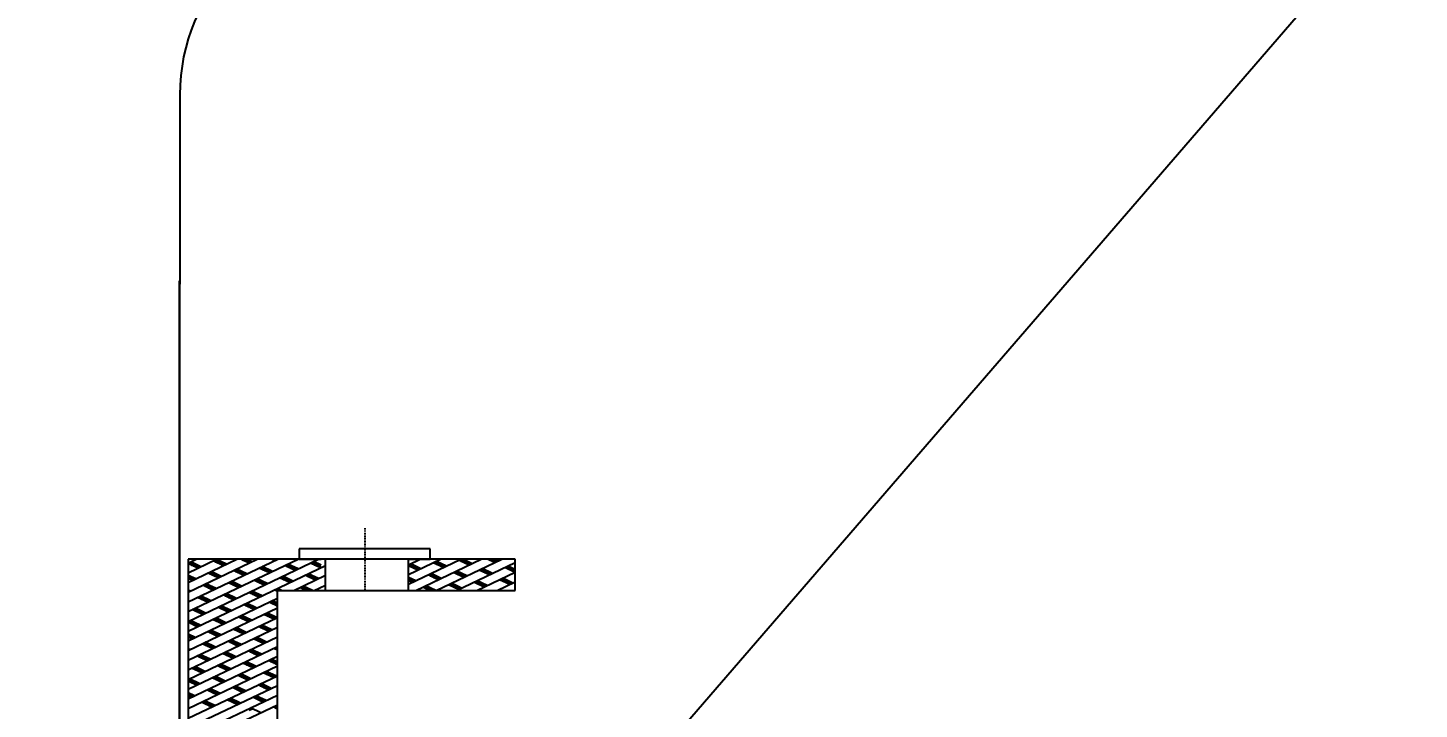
# Model space of a CAD drawing. Header units: millimetres. Extents: x 3739 to 12124, y 1417 to 5764.
# Drawn here: x 4863.1 to 5047.7, y 4875.4 to 4965.9 of the extents above; entities that cross this region are included whole.
import ezdxf
from ezdxf import colors
from ezdxf.entities.mleader import LeaderData, LeaderLine
from ezdxf.math import Vec2, Vec3

# ---------------------------------------------------------------- set-up
doc = ezdxf.new("R2010")
doc.units = ezdxf.units.MM
doc.header["$MEASUREMENT"] = 0
doc.linetypes.add('CENTER', pattern=[2, 1.25, -0.25, 0.25, -0.25])
doc.styles.get("Standard").update_dxf_attribs({"font": 'arial.ttf'})

# ---------------------------------------------------------------- blocks, each defined once
blk = doc.blocks.new('_ClosedBlank')
at = {"color": 0, "linetype": 'ByBlock', "lineweight": -2}
for p, q in [((-1, 0.167), (0, 0)), ((-1, 0.167), (-1, -0.167)), ((0, 0), (-1, -0.167))]:
    blk.add_line(p, q, dxfattribs=at)

msp = doc.modelspace()

# ---------------------------------------------------------------- linework, layer by layer
for p, q in [((4883.24571, 4957.00256), (4883.24571, 4932.00256)), ((4883.16004, 4932.31254), (4883.16004, 4782.55967)), ((4883.17998, 4932.2707), (4883.17998, 4782.59787)), ((4916.46946, 4896.71428), (4899.10104, 4896.71428)), ((4899.10104, 4896.71428), (4899.10104, 4895.33546)), ((4916.46946, 4895.33546), (4916.46946, 4896.71428)), ((4927.75892, 4895.33546), (4884.33787, 4895.33546)), ((4884.33787, 4895.33546), (4884.33787, 4871.8954)), ((4899.10104, 4895.33546), (4901.99578, 4895.33546)), ((4902.57473, 4891.19898), (4902.57473, 4895.33546)), ((4913.57473, 4891.19898), (4913.57473, 4895.33546)), ((4913.57473, 4895.33546), (4916.46946, 4895.33546)), ((4927.75892, 4891.19898), (4927.75892, 4895.33546)), ((4896.21603, 4871.8954), (4896.21603, 4891.19898)), ((4896.21603, 4891.19898), (4927.75892, 4891.19898)), ((4901.99578, 4891.19898), (4913.57473, 4891.19898))]:
    msp.add_line(p, q)
at = {"linetype": 'CENTER', "ltscale": 0.1}
msp.add_line((4907.78525, 4899.47194), (4907.78525, 4891.19898), dxfattribs=at)
at = {"linetype": 'Continuous'}
for p, q in [((4884.33787, 4894.81927), (4885.42157, 4895.33546)), ((4884.33787, 4893.5323), (4888.12346, 4895.33546)), ((4884.33787, 4892.24533), (4890.82535, 4895.33546)), ((4884.33787, 4890.95836), (4893.52725, 4895.33546)), ((4884.33787, 4889.67139), (4896.22914, 4895.33546)), ((4884.33787, 4888.38441), (4898.93103, 4895.33546)), ((4884.33787, 4887.09744), (4901.63292, 4895.33546)), ((4885.63469, 4894.15), (4884.33787, 4894.7677)), ((4884.33787, 4885.81047), (4902.57473, 4894.49709)), ((4884.5089, 4894.68624), (4884.91828, 4894.88123)), ((4886.04407, 4894.345), (4884.69312, 4894.98848)), ((4884.73406, 4894.57899), (4885.14344, 4894.77399)), ((4884.95922, 4894.47174), (4885.36859, 4894.66674)), ((4885.18437, 4894.3645), (4885.59375, 4894.55949)), ((4885.40953, 4894.25725), (4885.81891, 4894.45224)), ((4889.03252, 4894.48149), (4887.68158, 4895.12498)), ((4887.90674, 4895.01773), (4888.31611, 4895.21273)), ((4889.4419, 4894.67649), (4888.09096, 4895.31997)), ((4888.13189, 4894.91048), (4888.54127, 4895.10548)), ((4888.35705, 4894.80324), (4888.76643, 4894.99823)), ((4888.58221, 4894.69599), (4888.99159, 4894.89098)), ((4888.80737, 4894.58874), (4889.21674, 4894.78374)), ((4891.73442, 4893.19452), (4890.38347, 4893.83801)), ((4890.60863, 4893.73076), (4891.01801, 4893.92576)), ((4892.14379, 4893.38952), (4890.79285, 4894.033)), ((4892.43036, 4894.81299), (4891.33347, 4895.33546)), ((4891.52973, 4895.24198), (4891.72599, 4895.33546)), ((4891.75488, 4895.13473), (4892.16426, 4895.32972)), ((4891.98004, 4895.02748), (4892.38942, 4895.22248)), ((4892.83974, 4895.00798), (4892.15222, 4895.33546)), ((4892.2052, 4894.92023), (4892.61458, 4895.11523)), ((4895.13225, 4893.52601), (4893.7813, 4894.1695)), ((4894.00646, 4894.06225), (4894.41584, 4894.25725)), ((4895.54163, 4893.72101), (4894.19068, 4894.3645)), ((4894.23162, 4893.955), (4894.641, 4894.15)), ((4894.45678, 4893.84776), (4894.86615, 4894.04275)), ((4894.68193, 4893.74051), (4895.09131, 4893.93551)), ((4894.90709, 4893.63326), (4895.31647, 4893.82826)), ((4895.82819, 4895.14448), (4895.42725, 4895.33546)), ((4895.60303, 4895.25173), (4895.77882, 4895.33546)), ((4898.53008, 4893.85751), (4897.17914, 4894.50099)), ((4897.4043, 4894.39374), (4897.81367, 4894.58874)), ((4898.93946, 4894.0525), (4897.58852, 4894.69599)), ((4897.62945, 4894.2865), (4898.03883, 4894.48149)), ((4897.85461, 4894.17925), (4898.26399, 4894.37425)), ((4898.07977, 4894.072), (4898.48915, 4894.267)), ((4898.30493, 4893.96475), (4898.7143, 4894.15975)), ((4901.92792, 4894.189), (4900.57697, 4894.83248)), ((4900.80213, 4894.72524), (4901.21151, 4894.92023)), ((4901.99578, 4894.54667), (4900.98635, 4895.02748)), ((4901.02729, 4894.61799), (4901.43667, 4894.81299)), ((4901.25245, 4894.51074), (4901.66182, 4894.70574)), ((4901.4776, 4894.40349), (4901.88698, 4894.59849)), ((4901.70276, 4894.29625), (4901.99578, 4894.43582)), ((4913.57473, 4894.58875), (4915.14238, 4895.33546)), ((4913.57473, 4893.30178), (4917.84428, 4895.33546)), ((4913.57473, 4892.01481), (4920.54617, 4895.33546)), ((4914.82331, 4893.89651), (4913.57473, 4894.49124)), ((4913.69752, 4894.43274), (4914.1069, 4894.62774)), ((4915.23269, 4894.0915), (4913.88174, 4894.73499)), ((4913.92268, 4894.3255), (4914.33206, 4894.52049)), ((4914.14784, 4894.21825), (4914.55722, 4894.41324)), ((4914.373, 4894.111), (4914.78238, 4894.306)), ((4914.56385, 4891.19898), (4923.24806, 4895.33546)), ((4914.59816, 4894.00375), (4915.00753, 4894.19875)), ((4918.22115, 4894.228), (4916.8702, 4894.87148)), ((4917.09536, 4894.76424), (4917.50474, 4894.95923)), ((4917.26574, 4891.19898), (4925.94995, 4895.33546)), ((4918.63053, 4894.42299), (4917.27958, 4895.06648)), ((4917.32052, 4894.65699), (4917.72989, 4894.85198)), ((4917.54567, 4894.54974), (4917.95505, 4894.74474)), ((4917.77083, 4894.44249), (4918.18021, 4894.63749)), ((4917.99599, 4894.33525), (4918.40537, 4894.53024)), ((4919.96764, 4891.19898), (4927.75892, 4894.91014)), ((4921.61898, 4894.55949), (4920.26804, 4895.20298)), ((4920.49319, 4895.09573), (4920.90257, 4895.29072)), ((4920.71835, 4894.98848), (4921.12773, 4895.18348)), ((4922.02836, 4894.75449), (4920.80866, 4895.33546)), ((4920.94351, 4894.88123), (4921.35289, 4895.07623)), ((4921.16867, 4894.77399), (4921.57804, 4894.96898)), ((4921.39382, 4894.66674), (4921.8032, 4894.86173)), ((4924.32087, 4893.27252), (4922.96993, 4893.91601)), ((4923.19509, 4893.80876), (4923.60446, 4894.00375)), ((4924.73025, 4893.46752), (4923.37931, 4894.111)), ((4923.42024, 4893.70151), (4923.82962, 4893.89651)), ((4925.01682, 4894.89098), (4924.08368, 4895.33546)), ((4924.11618, 4895.31997), (4924.14869, 4895.33546)), ((4924.34134, 4895.21273), (4924.59901, 4895.33546)), ((4924.5665, 4895.10548), (4924.97588, 4895.30047)), ((4924.79166, 4894.99823), (4925.20104, 4895.19323)), ((4925.42619, 4895.08598), (4924.90243, 4895.33546)), ((4927.71871, 4893.60401), (4926.36776, 4894.2475)), ((4926.59292, 4894.14025), (4927.0023, 4894.33525)), ((4927.75892, 4893.97485), (4926.77714, 4894.44249)), ((4926.81808, 4894.033), (4927.22745, 4894.228)), ((4927.04323, 4893.92576), (4927.45261, 4894.12075)), ((4927.26839, 4893.81851), (4927.67777, 4894.0135)), ((4927.49355, 4893.71126), (4927.75892, 4893.83766)), ((4885.34813, 4892.72653), (4884.33787, 4893.20774)), ((4884.33787, 4893.10331), (4884.44749, 4893.15552)), ((4884.33787, 4892.88881), (4884.67265, 4893.04828)), ((4884.93875, 4892.53154), (4884.33787, 4892.81775)), ((4884.48843, 4892.74603), (4884.89781, 4892.94103)), ((4884.71359, 4892.63878), (4885.12297, 4892.83378)), ((4886.51485, 4891.7808), (4886.92423, 4891.9758)), ((4888.05002, 4891.43956), (4886.69907, 4892.08305)), ((4888.33658, 4892.86303), (4886.98564, 4893.50652)), ((4887.21079, 4893.39927), (4887.62017, 4893.59426)), ((4888.74596, 4893.05803), (4887.39501, 4893.70151)), ((4887.43595, 4893.29202), (4887.84533, 4893.48702)), ((4887.66111, 4893.18477), (4888.07049, 4893.37977)), ((4887.88627, 4893.07752), (4888.29564, 4893.27252)), ((4888.11142, 4892.97028), (4888.5208, 4893.16527)), ((4891.03847, 4891.57606), (4889.68753, 4892.21954)), ((4889.91269, 4892.1123), (4890.32206, 4892.30729)), ((4891.44785, 4891.77105), (4890.09691, 4892.41454)), ((4890.13784, 4892.00505), (4890.54722, 4892.20004)), ((4890.363, 4891.8978), (4890.77238, 4892.0928)), ((4890.58816, 4891.79055), (4890.99754, 4891.98555)), ((4890.83379, 4893.62351), (4891.24316, 4893.81851)), ((4891.05894, 4893.51626), (4891.46832, 4893.71126)), ((4891.2841, 4893.40902), (4891.69348, 4893.60401)), ((4891.50926, 4893.30177), (4891.91864, 4893.49677)), ((4894.43631, 4891.90755), (4893.08536, 4892.55104)), ((4893.31052, 4892.44379), (4893.7199, 4892.63878)), ((4894.84569, 4892.10255), (4893.49474, 4892.74603)), ((4893.53568, 4892.33654), (4893.94506, 4892.53154)), ((4893.76084, 4892.22929), (4894.17021, 4892.42429)), ((4893.98599, 4892.12205), (4894.39537, 4892.31704)), ((4894.21115, 4892.0148), (4894.62053, 4892.20979)), ((4897.83414, 4892.23904), (4896.4832, 4892.88253)), ((4896.70835, 4892.77528), (4897.11773, 4892.97028)), ((4898.24352, 4892.43404), (4896.89257, 4893.07752)), ((4896.93351, 4892.66803), (4897.34289, 4892.86303)), ((4897.15867, 4892.56079), (4897.56805, 4892.75578)), ((4897.38383, 4892.45354), (4897.7932, 4892.64853)), ((4897.60898, 4892.34629), (4898.01836, 4892.54129)), ((4898.3525, 4891.19898), (4902.57473, 4893.21012)), ((4901.23198, 4892.57054), (4899.88103, 4893.21402)), ((4900.10619, 4893.10677), (4900.51557, 4893.30177)), ((4901.64135, 4892.76553), (4900.29041, 4893.40902)), ((4900.33135, 4892.99953), (4900.74072, 4893.19452)), ((4900.5565, 4892.89228), (4900.96588, 4893.08727)), ((4900.78166, 4892.78503), (4901.19104, 4892.98003)), ((4901.00682, 4892.67778), (4901.4162, 4892.87278)), ((4914.53675, 4892.47304), (4913.57473, 4892.93127)), ((4913.57473, 4892.87279), (4913.63612, 4892.90203)), ((4913.57473, 4892.65829), (4913.86128, 4892.79478)), ((4914.12737, 4892.27804), (4913.57473, 4892.54128)), ((4913.67706, 4892.49254), (4914.08643, 4892.68753)), ((4913.90221, 4892.38529), (4914.31159, 4892.58029)), ((4917.52521, 4892.60954), (4916.17426, 4893.25302)), ((4916.39942, 4893.14577), (4916.80879, 4893.34077)), ((4917.93458, 4892.80453), (4916.58364, 4893.44802)), ((4916.62457, 4893.03853), (4917.03395, 4893.23352)), ((4916.84973, 4892.93128), (4917.25911, 4893.12627)), ((4917.07489, 4892.82403), (4917.48427, 4893.01903)), ((4917.30005, 4892.71678), (4917.70943, 4892.91178)), ((4919.10131, 4891.8588), (4919.51069, 4892.0538)), ((4920.63648, 4891.51756), (4919.28553, 4892.16105)), ((4920.92304, 4892.94103), (4919.57209, 4893.58451)), ((4919.79725, 4893.47727), (4920.20663, 4893.67226)), ((4921.33242, 4893.13602), (4919.98147, 4893.77951)), ((4920.02241, 4893.37002), (4920.43179, 4893.56501)), ((4920.24757, 4893.26277), (4920.65694, 4893.45777)), ((4920.47272, 4893.15552), (4920.8821, 4893.35052)), ((4920.69788, 4893.04828), (4921.10726, 4893.24327)), ((4923.62493, 4891.65406), (4922.27399, 4892.29754)), ((4922.49914, 4892.1903), (4922.90852, 4892.38529)), ((4922.66953, 4891.19898), (4927.75892, 4893.62317)), ((4924.03431, 4891.84905), (4922.68336, 4892.49254)), ((4922.7243, 4892.08305), (4923.13368, 4892.27804)), ((4922.94946, 4891.9758), (4923.35884, 4892.1708)), ((4923.17462, 4891.86855), (4923.58399, 4892.06355)), ((4923.6454, 4893.59426), (4924.05478, 4893.78926)), ((4923.87056, 4893.48702), (4924.27994, 4893.68201)), ((4924.09572, 4893.37977), (4924.50509, 4893.57476)), ((4925.37142, 4891.19898), (4927.75892, 4892.3362)), ((4927.02277, 4891.98555), (4925.67182, 4892.62904)), ((4925.89698, 4892.52179), (4926.30636, 4892.71678)), ((4927.43214, 4892.18055), (4926.0812, 4892.82403)), ((4926.12214, 4892.41454), (4926.53151, 4892.60954)), ((4926.34729, 4892.30729), (4926.75667, 4892.50229)), ((4926.57245, 4892.20004), (4926.98183, 4892.39504)), ((4926.79761, 4892.0928), (4927.20699, 4892.28779)), ((4884.65218, 4891.10807), (4884.33787, 4891.25778)), ((4884.33787, 4891.17285), (4884.42703, 4891.21532)), ((4884.33787, 4884.5235), (4896.21603, 4890.18133)), ((4886.9447, 4889.6261), (4885.59375, 4890.26959)), ((4885.81891, 4890.16234), (4886.22829, 4890.35734)), ((4887.35408, 4889.8211), (4886.00313, 4890.46458)), ((4886.04407, 4890.05509), (4886.45344, 4890.25009)), ((4886.26922, 4889.94785), (4886.6786, 4890.14284)), ((4887.64064, 4891.24457), (4886.28969, 4891.88805)), ((4886.74001, 4891.67356), (4887.14939, 4891.86855)), ((4886.96517, 4891.56631), (4887.37454, 4891.7613)), ((4887.19032, 4891.45906), (4887.5997, 4891.65406)), ((4887.41548, 4891.35181), (4887.82486, 4891.54681)), ((4890.34253, 4889.9576), (4888.99159, 4890.60108)), ((4889.21674, 4890.49383), (4889.62612, 4890.68883)), ((4890.75191, 4890.15259), (4889.40096, 4890.79608)), ((4889.4419, 4890.38659), (4889.85128, 4890.58158)), ((4889.66706, 4890.27934), (4890.07644, 4890.47433)), ((4889.89222, 4890.17209), (4890.30159, 4890.36709)), ((4890.11737, 4890.06484), (4890.52675, 4890.25984)), ((4890.81332, 4891.68331), (4891.22269, 4891.8783)), ((4893.74037, 4890.28909), (4892.38942, 4890.93257)), ((4892.61458, 4890.82533), (4893.02396, 4891.02032)), ((4894.14974, 4890.48408), (4892.7988, 4891.12757)), ((4892.83974, 4890.71808), (4893.24911, 4890.91307)), ((4893.06489, 4890.61083), (4893.47427, 4890.80583)), ((4893.29005, 4890.50358), (4893.69943, 4890.69858)), ((4893.51521, 4890.39634), (4893.92459, 4890.59133)), ((4896.21603, 4891.05983), (4895.78725, 4891.26407)), ((4896.01241, 4891.15682), (4896.42179, 4891.35181)), ((4896.74266, 4891.19898), (4896.19663, 4891.45906)), ((4896.55124, 4891.19898), (4896.64695, 4891.24457)), ((4900.01768, 4891.19898), (4899.18509, 4891.59556)), ((4899.41025, 4891.48831), (4899.81962, 4891.68331)), ((4900.83643, 4891.19898), (4899.59447, 4891.79055)), ((4899.6354, 4891.38106), (4900.04478, 4891.57606)), ((4899.86056, 4891.27382), (4900.26994, 4891.46881)), ((4900.15376, 4891.19898), (4900.4951, 4891.36156)), ((4900.60407, 4891.19898), (4900.72025, 4891.25432)), ((4901.05439, 4891.19898), (4902.57473, 4891.92315)), ((4916.39278, 4891.19898), (4915.47832, 4891.63456)), ((4915.70348, 4891.52731), (4916.11285, 4891.72231)), ((4917.21154, 4891.19898), (4915.8877, 4891.82955)), ((4915.92863, 4891.42006), (4916.33801, 4891.61506)), ((4916.15379, 4891.31282), (4916.56317, 4891.50781)), ((4916.37895, 4891.20557), (4916.78833, 4891.40056)), ((4916.81543, 4891.19898), (4917.01348, 4891.29332)), ((4920.2271, 4891.32256), (4918.87615, 4891.96605)), ((4919.32647, 4891.75156), (4919.73584, 4891.94655)), ((4919.55162, 4891.64431), (4919.961, 4891.8393)), ((4919.77678, 4891.53706), (4920.18616, 4891.73206)), ((4920.00194, 4891.42981), (4920.41132, 4891.62481)), ((4923.39977, 4891.7613), (4923.80915, 4891.9563)), ((4925.39909, 4891.19898), (4925.38526, 4891.20557)), ((4884.33787, 4883.23653), (4896.21603, 4888.89436)), ((4886.24876, 4888.00764), (4884.89781, 4888.65113)), ((4885.12297, 4888.54388), (4885.53235, 4888.73887)), ((4886.65813, 4888.20264), (4885.30719, 4888.84612)), ((4885.34813, 4888.43663), (4885.7575, 4888.63163)), ((4885.57328, 4888.32938), (4885.98266, 4888.52438)), ((4885.79844, 4888.22214), (4886.20782, 4888.41713)), ((4886.0236, 4888.11489), (4886.43298, 4888.30988)), ((4886.49438, 4889.8406), (4886.90376, 4890.03559)), ((4886.71954, 4889.73335), (4887.12892, 4889.92835)), ((4889.64659, 4888.33913), (4888.29564, 4888.98262)), ((4888.5208, 4888.87537), (4888.93018, 4889.07037)), ((4890.05597, 4888.53413), (4888.70502, 4889.17761)), ((4888.74596, 4888.76812), (4889.15534, 4888.96312)), ((4888.97112, 4888.66088), (4889.38049, 4888.85587)), ((4889.19627, 4888.55363), (4889.60565, 4888.74862)), ((4889.42143, 4888.44638), (4889.83081, 4888.64138)), ((4893.04442, 4888.67063), (4891.69348, 4889.31411)), ((4891.91864, 4889.20686), (4892.32801, 4889.40186)), ((4893.4538, 4888.86562), (4892.10286, 4889.50911)), ((4892.14379, 4889.09962), (4892.55317, 4889.29461)), ((4892.36895, 4888.99237), (4892.77833, 4889.18736)), ((4892.59411, 4888.88512), (4893.00349, 4889.08012)), ((4892.81927, 4888.77787), (4893.22864, 4888.97287)), ((4896.21603, 4889.10988), (4895.09131, 4889.6456)), ((4895.31647, 4889.53836), (4895.72585, 4889.73335)), ((4896.21603, 4889.49987), (4895.50069, 4889.8406)), ((4895.54163, 4889.43111), (4895.95101, 4889.6261)), ((4895.76679, 4889.32386), (4896.17616, 4889.51886)), ((4895.99194, 4889.21661), (4896.21603, 4889.32335)), ((4884.33787, 4881.94956), (4896.21603, 4887.60739)), ((4885.55281, 4886.38918), (4884.33787, 4886.96788)), ((4884.42703, 4886.92541), (4884.8364, 4887.12041)), ((4885.96219, 4886.58417), (4884.61125, 4887.22766)), ((4884.65218, 4886.81817), (4885.06156, 4887.01316)), ((4884.87734, 4886.71092), (4885.28672, 4886.90592)), ((4885.1025, 4886.60367), (4885.51188, 4886.79867)), ((4885.32766, 4886.49642), (4885.73703, 4886.69142)), ((4888.95065, 4886.72067), (4887.5997, 4887.36415)), ((4887.82486, 4887.25691), (4888.23424, 4887.4519)), ((4889.36003, 4886.91567), (4888.00908, 4887.55915)), ((4888.05002, 4887.14966), (4888.4594, 4887.34466)), ((4888.27518, 4887.04241), (4888.68455, 4887.23741)), ((4888.50033, 4886.93516), (4888.90971, 4887.13016)), ((4888.72549, 4886.82792), (4889.13487, 4887.02291)), ((4892.34848, 4887.05216), (4890.99754, 4887.69565)), ((4891.22269, 4887.5884), (4891.63207, 4887.7834)), ((4892.75786, 4887.24716), (4891.40691, 4887.89064)), ((4891.44785, 4887.48115), (4891.85723, 4887.67615)), ((4891.67301, 4887.3739), (4892.08239, 4887.5689)), ((4891.89817, 4887.26666), (4892.30754, 4887.46165)), ((4892.12332, 4887.15941), (4892.5327, 4887.35441)), ((4893.92459, 4886.30143), (4894.33396, 4886.49642)), ((4895.45975, 4885.96019), (4894.10881, 4886.60367)), ((4895.74632, 4887.38365), (4894.39537, 4888.02714)), ((4894.62053, 4887.91989), (4895.02991, 4888.11489)), ((4896.15569, 4887.57865), (4894.80475, 4888.22214)), ((4894.84569, 4887.81264), (4895.25506, 4888.00764)), ((4895.07084, 4887.7054), (4895.48022, 4887.90039)), ((4895.296, 4887.59815), (4895.70538, 4887.79315)), ((4895.52116, 4887.4909), (4895.93054, 4887.6859)), ((4884.33787, 4880.66259), (4896.21603, 4886.32042)), ((4885.26625, 4884.96571), (4884.33787, 4885.40792)), ((4884.33787, 4885.38148), (4884.36562, 4885.3947)), ((4884.33787, 4885.16699), (4884.59078, 4885.28745)), ((4884.33787, 4879.37562), (4896.21603, 4885.03345)), ((4884.85687, 4884.77071), (4884.33787, 4885.01793)), ((4884.40656, 4884.98521), (4884.81593, 4885.1802)), ((4884.63171, 4884.87796), (4885.04109, 4885.07296)), ((4888.25471, 4885.10221), (4886.90376, 4885.74569)), ((4887.12892, 4885.63844), (4887.5383, 4885.83344)), ((4888.66408, 4885.2972), (4887.31314, 4885.94069)), ((4887.35408, 4885.5312), (4887.76345, 4885.72619)), ((4887.57923, 4885.42395), (4887.98861, 4885.61894)), ((4887.80439, 4885.3167), (4888.21377, 4885.5117)), ((4888.02955, 4885.20945), (4888.43893, 4885.40445)), ((4891.36598, 4884.01023), (4890.01503, 4884.65372)), ((4891.65254, 4885.4337), (4890.30159, 4886.07718)), ((4890.52675, 4885.96994), (4890.93613, 4886.16493)), ((4892.06192, 4885.62869), (4890.71097, 4886.27218)), ((4890.75191, 4885.86269), (4891.16129, 4886.05768)), ((4890.97707, 4885.75544), (4891.38645, 4885.95044)), ((4891.20223, 4885.64819), (4891.6116, 4885.84319)), ((4891.42738, 4885.54095), (4891.83676, 4885.73594)), ((4894.35443, 4884.14673), (4893.00349, 4884.79021)), ((4893.22864, 4884.68297), (4893.63802, 4884.87796)), ((4894.76381, 4884.34172), (4893.41286, 4884.98521)), ((4893.4538, 4884.57572), (4893.86318, 4884.77071)), ((4893.67896, 4884.46847), (4894.08834, 4884.66347)), ((4895.05037, 4885.76519), (4893.69943, 4886.40868)), ((4894.14974, 4886.19418), (4894.55912, 4886.38918)), ((4894.3749, 4886.08693), (4894.78428, 4886.28193)), ((4894.60006, 4885.97969), (4895.00944, 4886.17468)), ((4894.82522, 4885.87244), (4895.23459, 4886.06743)), ((4884.33787, 4878.08865), (4896.21603, 4883.74648)), ((4884.57031, 4883.34725), (4884.33787, 4883.45796)), ((4884.33787, 4883.45103), (4884.34515, 4883.45449)), ((4887.55876, 4883.48374), (4886.20782, 4884.12723)), ((4886.43298, 4884.01998), (4886.84235, 4884.21498)), ((4887.96814, 4883.67874), (4886.6172, 4884.32222)), ((4886.65813, 4883.91273), (4887.06751, 4884.10773)), ((4886.88329, 4883.80549), (4887.29267, 4884.00048)), ((4887.10845, 4883.69824), (4887.51783, 4883.89323)), ((4887.33361, 4883.59099), (4887.74298, 4883.78599)), ((4890.26066, 4882.19677), (4888.90971, 4882.84026)), ((4889.13487, 4882.73301), (4889.54425, 4882.92801)), ((4890.67003, 4882.39177), (4889.31909, 4883.03525)), ((4889.36003, 4882.62576), (4889.7694, 4882.82076)), ((4890.9566, 4883.81524), (4889.60565, 4884.45872)), ((4889.83081, 4884.35147), (4890.24019, 4884.54647)), ((4890.05597, 4884.24423), (4890.46535, 4884.43922)), ((4890.28113, 4884.13698), (4890.6905, 4884.33197)), ((4890.50628, 4884.02973), (4890.91566, 4884.22473)), ((4890.73144, 4883.92248), (4891.14082, 4884.11748)), ((4893.65849, 4882.52826), (4892.30754, 4883.17175)), ((4892.5327, 4883.0645), (4892.94208, 4883.2595)), ((4894.06787, 4882.72326), (4892.71692, 4883.36675)), ((4892.75786, 4882.95726), (4893.16724, 4883.15225)), ((4892.98302, 4882.85001), (4893.3924, 4883.045)), ((4893.20818, 4882.74276), (4893.61755, 4882.93776)), ((4893.43333, 4882.63551), (4893.84271, 4882.83051)), ((4893.90412, 4884.36122), (4894.31349, 4884.55622)), ((4894.12928, 4884.25398), (4894.53865, 4884.44897)), ((4896.21603, 4883.26001), (4895.70538, 4883.50324)), ((4895.93054, 4883.396), (4896.21603, 4883.53198)), ((4896.21603, 4883.65), (4896.11476, 4883.69824)), ((4896.15569, 4883.28875), (4896.21603, 4883.31749)), ((4884.33787, 4876.80168), (4896.21603, 4882.45951)), ((4884.33787, 4875.51471), (4896.21603, 4881.17254)), ((4885.04109, 4880.78305), (4885.45047, 4880.97805)), ((4886.57626, 4880.44181), (4885.22531, 4881.0853)), ((4886.86282, 4881.86528), (4885.51188, 4882.50877)), ((4885.73703, 4882.40152), (4886.14641, 4882.59651)), ((4887.2722, 4882.06028), (4885.92125, 4882.70376)), ((4885.96219, 4882.29427), (4886.37157, 4882.48927)), ((4886.18735, 4882.18702), (4886.59673, 4882.38202)), ((4886.41251, 4882.07978), (4886.82188, 4882.27477)), ((4886.63766, 4881.97253), (4887.04704, 4882.16752)), ((4889.56471, 4880.57831), (4888.21377, 4881.22179)), ((4888.43893, 4881.11455), (4888.8483, 4881.30954)), ((4889.97409, 4880.7733), (4888.62315, 4881.41679)), ((4888.66408, 4881.0073), (4889.07346, 4881.2023)), ((4888.88924, 4880.90005), (4889.29862, 4881.09505)), ((4889.1144, 4880.7928), (4889.52378, 4880.9878)), ((4889.58518, 4882.51852), (4889.99456, 4882.71351)), ((4889.81034, 4882.41127), (4890.21972, 4882.60626)), ((4890.0355, 4882.30402), (4890.44488, 4882.49902)), ((4892.96255, 4880.9098), (4891.6116, 4881.55329)), ((4891.83676, 4881.44604), (4892.24614, 4881.64104)), ((4893.37193, 4881.1048), (4892.02098, 4881.74828)), ((4892.06192, 4881.33879), (4892.4713, 4881.53379)), ((4892.28708, 4881.23154), (4892.69645, 4881.42654)), ((4892.51223, 4881.1243), (4892.92161, 4881.31929)), ((4892.73739, 4881.01705), (4893.14677, 4881.21204)), ((4896.21603, 4881.31005), (4895.00944, 4881.88478)), ((4895.23459, 4881.77753), (4895.64397, 4881.97253)), ((4896.21603, 4881.70004), (4895.41881, 4882.07978)), ((4895.45975, 4881.67028), (4895.86913, 4881.86528)), ((4895.68491, 4881.56304), (4896.09429, 4881.75803)), ((4895.91007, 4881.45579), (4896.21603, 4881.60153)), ((4896.13523, 4881.34854), (4896.21603, 4881.38703)), ((4884.33787, 4874.22774), (4896.21603, 4879.88557)), ((4885.47094, 4878.62835), (4884.33787, 4879.16806)), ((4884.34515, 4879.16459), (4884.75453, 4879.35959)), ((4885.88032, 4878.82335), (4884.52937, 4879.46683)), ((4884.57031, 4879.05734), (4884.97969, 4879.25234)), ((4884.79547, 4878.9501), (4885.20484, 4879.14509)), ((4886.16688, 4880.24682), (4884.81593, 4880.8903)), ((4885.26625, 4880.67581), (4885.67563, 4880.8708)), ((4885.49141, 4880.56856), (4885.90079, 4880.76356)), ((4885.71657, 4880.46131), (4886.12594, 4880.65631)), ((4885.94172, 4880.35406), (4886.3511, 4880.54906)), ((4888.86877, 4878.95985), (4887.51783, 4879.60333)), ((4887.74298, 4879.49608), (4888.15236, 4879.69108)), ((4889.27815, 4879.15484), (4887.9272, 4879.79833)), ((4887.96814, 4879.38884), (4888.37752, 4879.58383)), ((4888.1933, 4879.28159), (4888.60268, 4879.47658)), ((4888.41846, 4879.17434), (4888.82783, 4879.36934)), ((4888.64362, 4879.06709), (4889.05299, 4879.26209)), ((4889.33956, 4880.68556), (4889.74893, 4880.88055)), ((4892.26661, 4879.29134), (4890.91566, 4879.93482)), ((4891.14082, 4879.82758), (4891.5502, 4880.02257)), ((4892.67598, 4879.48633), (4891.32504, 4880.12982)), ((4891.36598, 4879.72033), (4891.77535, 4879.91532)), ((4891.59113, 4879.61308), (4892.00051, 4879.80808)), ((4891.81629, 4879.50583), (4892.22567, 4879.70083)), ((4892.04145, 4879.39859), (4892.45083, 4879.59358)), ((4895.66444, 4879.62283), (4894.31349, 4880.26632)), ((4894.53865, 4880.15907), (4894.94803, 4880.35406)), ((4896.07382, 4879.81783), (4894.72287, 4880.46131)), ((4894.76381, 4880.05182), (4895.17319, 4880.24682)), ((4894.98897, 4879.94457), (4895.39835, 4880.13957)), ((4895.21413, 4879.83733), (4895.6235, 4880.03232)), ((4895.43928, 4879.73008), (4895.84866, 4879.92507)), ((4884.33787, 4872.94077), (4896.21603, 4878.59859)), ((4885.18437, 4877.20489), (4884.33787, 4877.60809)), ((4884.33787, 4877.44516), (4884.5089, 4877.52663)), ((4884.33787, 4877.23067), (4884.73406, 4877.41938)), ((4884.775, 4877.00989), (4884.33787, 4877.2181)), ((4884.54984, 4877.11714), (4884.95922, 4877.31213)), ((4884.8451, 4871.8954), (4896.21603, 4877.31162)), ((4885.02062, 4878.84285), (4885.43, 4879.03784)), ((4885.24578, 4878.7356), (4885.65516, 4878.9306)), ((4888.17283, 4877.34138), (4886.82188, 4877.98487)), ((4887.04704, 4877.87762), (4887.45642, 4878.07262)), ((4888.58221, 4877.53638), (4887.23126, 4878.17986)), ((4887.2722, 4877.77037), (4887.68158, 4877.96537)), ((4887.49736, 4877.66313), (4887.90674, 4877.85812)), ((4887.72252, 4877.55588), (4888.13189, 4877.75087)), ((4887.94767, 4877.44863), (4888.35705, 4877.64363)), ((4891.57066, 4877.67288), (4890.21972, 4878.31636)), ((4890.44488, 4878.20911), (4890.85425, 4878.40411)), ((4891.98004, 4877.86787), (4890.6291, 4878.51136)), ((4890.67003, 4878.10187), (4891.07941, 4878.29686)), ((4890.89519, 4877.99462), (4891.30457, 4878.18961)), ((4891.12035, 4877.88737), (4891.52973, 4878.08237)), ((4891.34551, 4877.78012), (4891.75488, 4877.97512)), ((4894.68193, 4876.5809), (4893.33099, 4877.22439)), ((4894.9685, 4878.00437), (4893.61755, 4878.64785)), ((4893.84271, 4878.54061), (4894.25209, 4878.7356)), ((4895.37788, 4878.19936), (4894.02693, 4878.84285)), ((4894.06787, 4878.43336), (4894.47725, 4878.62835)), ((4894.29303, 4878.32611), (4894.7024, 4878.52111)), ((4894.51818, 4878.21886), (4894.92756, 4878.41386)), ((4894.74334, 4878.11162), (4895.15272, 4878.30661)), ((4884.48843, 4875.58642), (4884.33787, 4875.65814)), ((4887.47689, 4875.72292), (4886.12594, 4876.36641)), ((4886.3511, 4876.25916), (4886.76048, 4876.45415)), ((4887.88627, 4875.91792), (4886.53532, 4876.5614)), ((4886.57626, 4876.15191), (4886.98564, 4876.34691)), ((4886.80142, 4876.04466), (4887.21079, 4876.23966)), ((4887.02657, 4875.93741), (4887.43595, 4876.13241)), ((4887.25173, 4875.83017), (4887.66111, 4876.02516)), ((4887.547, 4871.8954), (4896.21603, 4876.02465)), ((4890.87472, 4876.05441), (4889.52378, 4876.6979)), ((4889.74893, 4876.59065), (4890.15831, 4876.78565)), ((4891.2841, 4876.24941), (4889.93315, 4876.89289)), ((4889.97409, 4876.4834), (4890.38347, 4876.6784)), ((4890.19925, 4876.37615), (4890.60863, 4876.57115)), ((4890.42441, 4876.26891), (4890.83379, 4876.4639)), ((4890.64957, 4876.16166), (4891.05894, 4876.35666)), ((4892.45083, 4875.30368), (4892.8602, 4875.49867)), ((4893.98599, 4874.96244), (4892.63505, 4875.60592)), ((4894.27256, 4876.3859), (4892.92161, 4877.02939)), ((4893.14677, 4876.92214), (4893.55615, 4877.11714)), ((4893.37193, 4876.81489), (4893.7813, 4877.00989)), ((4893.59708, 4876.70765), (4894.00646, 4876.90264)), ((4893.82224, 4876.6004), (4894.23162, 4876.7954)), ((4894.0474, 4876.49315), (4894.45678, 4876.68815)), ((4896.21603, 4875.46019), (4895.6235, 4875.74242)), ((4895.84866, 4875.63517), (4896.21603, 4875.81016)), ((4896.21603, 4875.85018), (4896.03288, 4875.93741)), ((4896.07382, 4875.52792), (4896.21603, 4875.59566))]:
    msp.add_line(p, q, dxfattribs=at)
at = {"linetype": 'ByBlock', "lineweight": -2}
msp.add_lwpolyline([(4948.07932, 4870.89749), (5078.90859, 5022.40557)], dxfattribs=at)
msp.add_arc((4908.24571, 4957.00256), 25, 90, 180)
msp.add_open_spline([(4883.16004, 4932.31254), (4883.21962, 4932.19504), (4883.27497, 4931.97389), (4883.21331, 4931.75632), (4883.16004, 4931.6549)], degree=3, knots=[109.444129858, 109.444129858, 109.444129858, 109.444129858, 111.118439858, 112.608136297, 112.608136297, 112.608136297, 112.608136297])

# ---------------------------------------------------------------- leaders
ml = msp.add_multileader_mtext('Standard')
ml.set_content('Stock Tube ', color=256)
ml.set_leader_properties()
ml.set_arrow_properties(name='CLOSEDBLANK')
ml.build(insert=Vec2(0, 0))
ml.multileader.update_dxf_attribs({"text_left_attachment_type": 6, "dogleg_length": 0.36, "arrow_head_size": 10})
ctx = ml.context
ctx.base_point, ctx.char_height, ctx.arrow_head_size, ctx.landing_gap_size, ctx.plane_origin = Vec3(5240.2102, 4880.92336), 65, 10, 15, Vec3(4967.8401, 4809.63539)
ctx.left_attachment, ctx.text_align_type = 6, 2
notes = []
notes.append((ctx, [(0, (1, 1, 0), (5081.95697, 4880.92336), (1, 0), 158.25323, [(0, [(4863.07817, 4678.98609)], 0, [])])]))
ctx.mtext.insert, ctx.mtext.alignment, ctx.mtext.line_spacing_factor, ctx.mtext.flow_direction = Vec3(5706.66313, 4958.92336), 3, 0.8, 5
for ctx, leaders in notes:
    for number, flags, end, landing, length, lines in leaders:
        leader = LeaderData()
        leader.index, (leader.has_last_leader_line, leader.has_dogleg_vector, leader.attachment_direction) = number, flags
        leader.last_leader_point, leader.dogleg_vector, leader.dogleg_length = Vec3(end), Vec3(landing), length
        for number, points, colour, breaks in lines:
            line = LeaderLine()
            line.index, line.vertices, line.color, line.breaks = number, Vec3.list(points), colors.encode_raw_color(colour), breaks
            leader.lines.append(line)
        ctx.leaders.append(leader)

doc.saveas('drawing.dxf')
